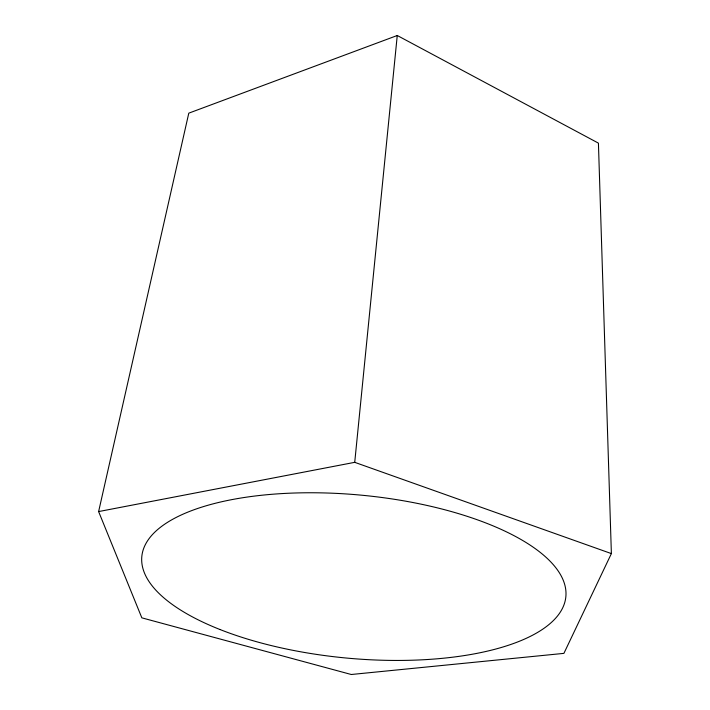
<?xml version="1.0" encoding="UTF-8"?>
<svg xmlns="http://www.w3.org/2000/svg" width="710" height="710" viewBox="0 0 710 710"><rect width="100%" height="100%" fill="white"/><g stroke="black" fill="none" stroke-linecap="round" stroke-linejoin="round"><path stroke-width="1.06" d="M98.619 511.573L354.725 462.334L397.254 35.5L598.423 143.136L611.381 553.596L563.909 653.369L351.281 674.5L141.84 617.842L98.619 511.573L188.789 113.156L397.254 35.5M354.725 462.334L611.381 553.596M219.887 629.477A212.964 81.774 5.4 0 0 563.296 606.517A212.964 81.774 5.4 0 0 278.329 493.814A212.964 81.774 5.4 0 0 219.887 629.477"/></g></svg>
